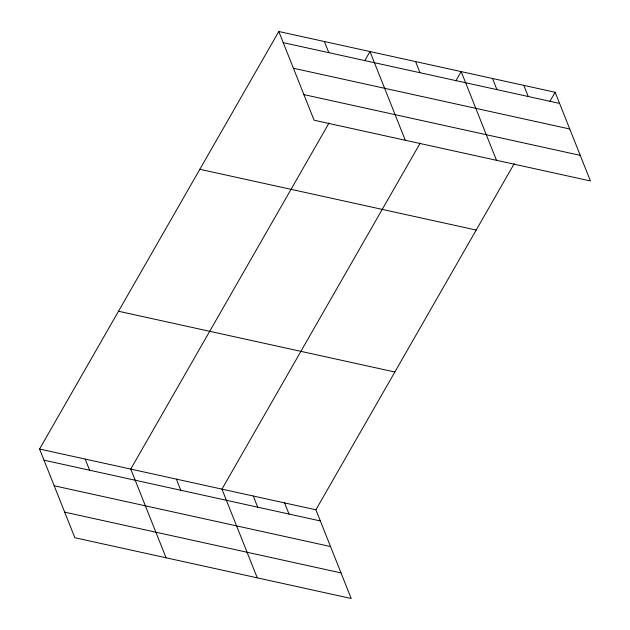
<?xml version="1.0" encoding="UTF-8"?>
<svg xmlns="http://www.w3.org/2000/svg" width="630" height="630" viewBox="0 0 630 630"><rect width="100%" height="100%" fill="white"/><g stroke="black" fill="none" stroke-linecap="round" stroke-linejoin="round"><path stroke-width="0.94" d="M514.214 163.674L315.906 509.796L351.201 598.5L74.868 537.736L39.564 449.04L278.799 31.5L555.132 92.263L590.436 180.96L314.094 120.204L278.799 31.5M329.073 122.968L130.756 469.09L166.06 557.794M364.691 60.795L369.991 51.55L405.287 140.254M420.265 143.018L221.949 489.14L257.253 577.844M455.884 80.845L461.176 71.6L496.479 160.303M549.84 101.501L555.132 92.263M283.232 42.643L559.566 103.407M293.415 68.237L569.756 129M303.912 94.61L580.246 155.366M199.852 169.289L476.185 230.044M118.511 311.252L394.852 372.007M39.564 449.04L315.906 509.796M44.005 460.183L320.339 520.947M54.188 485.777L330.529 546.541M64.685 512.151L341.019 572.906M523.813 85.373L528.255 96.524M492.495 78.49L496.936 89.633M415.579 61.575L420.021 72.726M324.395 41.525L328.829 52.668M284.587 502.913L289.02 514.056M253.268 496.023L257.702 507.174M176.353 479.115L180.794 490.258M85.16 459.065L89.602 470.208"/></g></svg>
